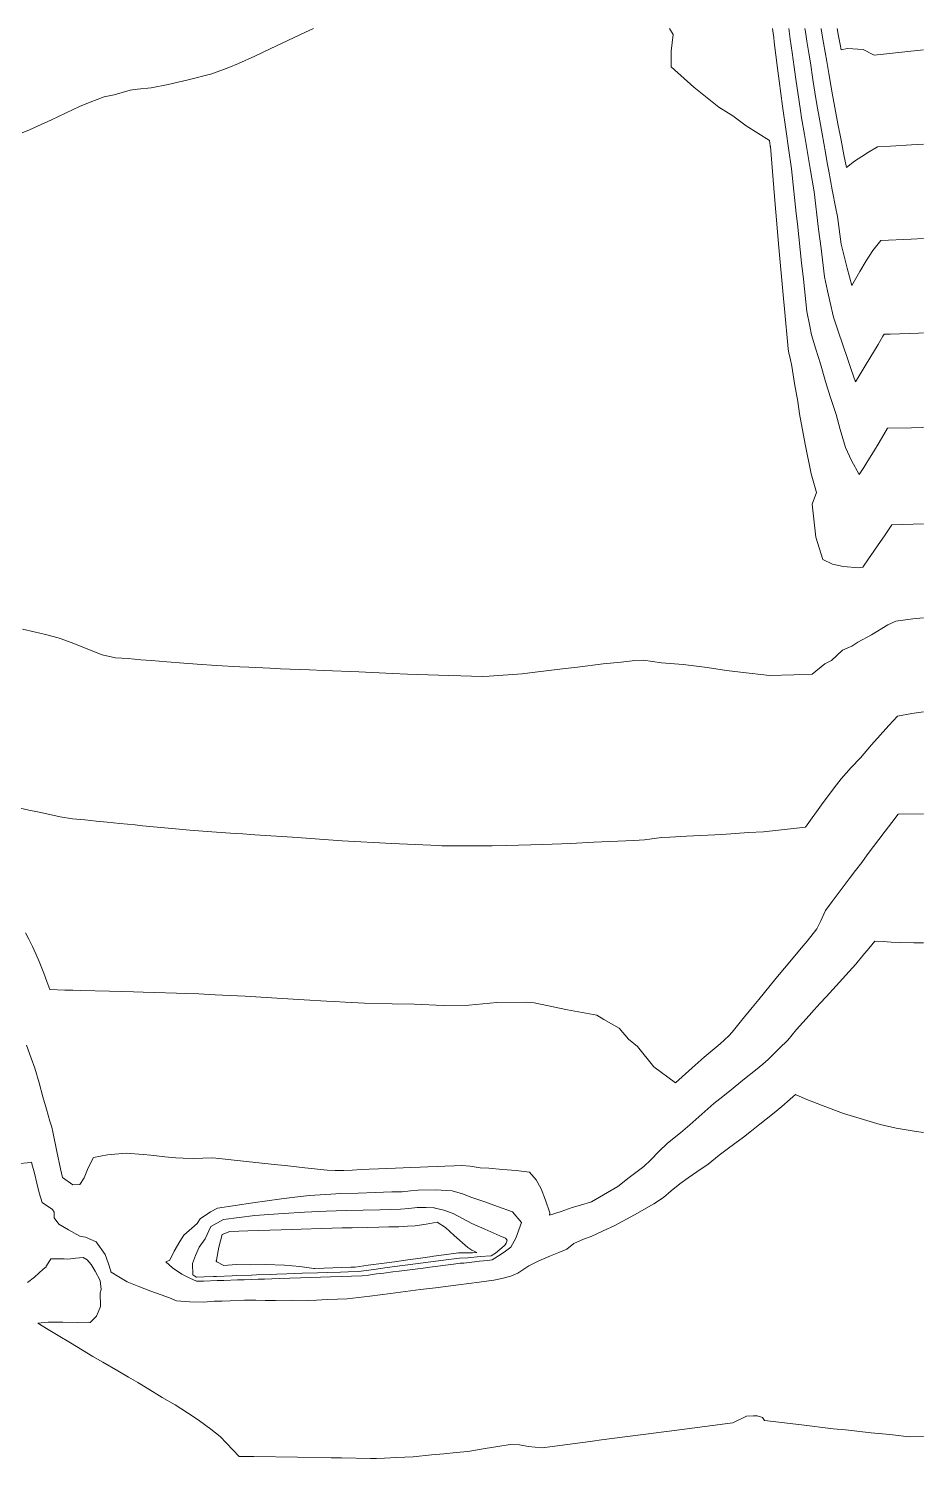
# Model space of a CAD drawing. Header units: inches. Extents: x 11351264 to 11356330, y 6702313 to 6706468.
# Drawn here: x 11356079.2 to 11356330.4, y 6706066.9 to 6706468.1 of the extents above; entities that cross this region are included whole.
import ezdxf

# ---------------------------------------------------------------- set-up
doc = ezdxf.new("R2010")
doc.units = ezdxf.units.IN
doc.header["$MEASUREMENT"] = 0
doc.layers.add('Shumate_Contours_clip1', color=7, linetype='Continuous', lineweight=0)

msp = doc.modelspace()

# ---------------------------------------------------------------- linework, layer by layer
at = {"layer": 'Shumate_Contours_clip1'}
for points, elevation in [([(11356159.15, 6706468.13), (11356156.9, 6706467.15), (11356146.99, 6706462.4), (11356142.66, 6706460.43), (11356138.08, 6706458.31), (11356135.41, 6706457.25), (11356130.62, 6706455.39), (11356123.95, 6706453.76), (11356118.31, 6706452.41), (11356113.53, 6706451.49), (11356109.7, 6706451.14), (11356107.71, 6706450.86), (11356105.42, 6706450.19), (11356103.2, 6706449.51), (11356100.4, 6706448.97), (11356096.42, 6706447.5), (11356093.49, 6706446.29), (11356085.61, 6706442.48), (11356081.68, 6706440.72), (11356079.4, 6706439.7), (11356077.32, 6706438.83)], 1390), ([(11356330.36, 6706329.19), (11356327.5, 6706329.08), (11356321.48, 6706328.88), (11356319.44, 6706325.81), (11356317.66, 6706323.24), (11356316.4, 6706321.45), (11356314.95, 6706319.33), (11356313.33, 6706316.99), (11356312.21, 6706316.8), (11356307.81, 6706317.17), (11356304.87, 6706317.82), (11356302.11, 6706319.1), (11356300.14, 6706325.37), (11356299.09, 6706334.67), (11356300.39, 6706337.9), (11356298.85, 6706343.16), (11356297.17, 6706351.53), (11356295.61, 6706359.99), (11356295.11, 6706363.47), (11356294.15, 6706368.52), (11356293.47, 6706373.41), (11356292.97, 6706375.59), (11356292.6, 6706377.04), (11356292.36, 6706378.22), (11356291.38, 6706389.5), (11356291.06, 6706392.42), (11356289.8, 6706406.69), (11356288.57, 6706421.01), (11356287.39, 6706435.01), (11356287.37, 6706435.15), (11356287.35, 6706435.26), (11356287.17, 6706436.74), (11356280.65, 6706440.82), (11356276.82, 6706443.6), (11356272.95, 6706446.12), (11356265.94, 6706451.65), (11356259.52, 6706457.37), (11356259.54, 6706461.83), (11356260.14, 6706466.47), (11356259.07, 6706468.13)], 1390), ([(11356330.36, 6706356.23), (11356330.04, 6706356.22), (11356327.05, 6706356.13), (11356320.27, 6706355.95), (11356317.92, 6706351.96), (11356316.36, 6706349.36), (11356314.79, 6706346.78), (11356313.63, 6706345), (11356312.32, 6706343.01), (11356310.17, 6706346.89), (11356308.51, 6706350.55), (11356307.04, 6706355.6), (11356305.88, 6706359.8), (11356304.44, 6706364.01), (11356303.56, 6706366.92), (11356302.87, 6706369.05), (11356301.43, 6706374.05), (11356300.16, 6706378.2), (11356298.99, 6706382.19), (11356298.47, 6706384.65), (11356297.68, 6706388.69), (11356296.7, 6706397.76), (11356296.13, 6706402.4), (11356295, 6706413.32), (11356294.65, 6706416.25), (11356293.36, 6706428.8), (11356292.52, 6706434.54), (11356291.82, 6706439.23), (11356290.83, 6706446.35), (11356289.87, 6706453.5), (11356289.54, 6706456.28), (11356288.95, 6706460.68), (11356288.51, 6706464.36), (11356288.33, 6706465.64), (11356288.16, 6706466.81), (11356288.01, 6706468.13)], 1392), ([(11356330.36, 6706382.74), (11356329.02, 6706382.69), (11356321.03, 6706382.4), (11356319.31, 6706382.34), (11356319.01, 6706381.82), (11356317.62, 6706379.51), (11356315.31, 6706375.66), (11356313.99, 6706373.46), (11356312.3, 6706370.66), (11356311.32, 6706369.03), (11356310.11, 6706372.48), (11356309.06, 6706375.5), (11356307.75, 6706379.37), (11356306.43, 6706383.25), (11356305.15, 6706387.14), (11356304.1, 6706391.64), (11356303.47, 6706394.49), (11356302.61, 6706398.42), (11356301.63, 6706406.44), (11356300.9, 6706411.8), (11356299.65, 6706422.28), (11356298.63, 6706428.26), (11356297.69, 6706433.94), (11356296.94, 6706438.41), (11356296.16, 6706443.08), (11356295.87, 6706445.14), (11356295.11, 6706450.15), (11356294.68, 6706453.31), (11356294.1, 6706457.26), (11356293.54, 6706461.45), (11356292.99, 6706465.13), (11356292.55, 6706468.13)], 1394), ([(11356330.36, 6706409.18), (11356326.91, 6706409.02), (11356318.38, 6706408.63), (11356316.18, 6706405.89), (11356314.26, 6706402.97), (11356312.48, 6706400), (11356310.24, 6706396.04), (11356308.98, 6706400.91), (11356308.22, 6706403.86), (11356307.3, 6706407.66), (11356306.25, 6706415.43), (11356305.8, 6706417.6), (11356304.79, 6706422.85), (11356303.81, 6706428.09), (11356303.38, 6706430.47), (11356302.86, 6706433.33), (11356301.91, 6706438.57), (11356301.24, 6706442.22), (11356300.41, 6706446.85), (11356299.89, 6706450.3), (11356299.32, 6706453.88), (11356298.65, 6706458.49), (11356298.2, 6706461.26), (11356297.66, 6706464.63), (11356297.25, 6706467.24), (11356297.11, 6706468.13)], 1396), ([(11356330.36, 6706435.69), (11356327.06, 6706435.5), (11356321.1, 6706435.13), (11356317.45, 6706434.92), (11356314.93, 6706433.44), (11356313.07, 6706432.27), (11356310.98, 6706430.91), (11356308.75, 6706429.11), (11356308.03, 6706432.73), (11356307.23, 6706436.81), (11356306.34, 6706441.39), (11356305.47, 6706445.98), (11356305.01, 6706448.47), (11356304.61, 6706450.58), (11356303.83, 6706455.5), (11356303.23, 6706458.9), (11356302.77, 6706461.51), (11356302.33, 6706464.12), (11356301.68, 6706467.94), (11356301.65, 6706468.13)], 1398), ([(11356330.36, 6706462.21), (11356325.95, 6706461.71), (11356316.5, 6706460.65), (11356313.45, 6706462.3), (11356309.09, 6706462.56), (11356307.26, 6706462.17), (11356306.99, 6706463.62), (11356306.56, 6706465.98), (11356306.17, 6706468.13)], 1400), ([(11356330.36, 6706302.74), (11356327.36, 6706302.46), (11356322.59, 6706301.86), (11356320.36, 6706300.76), (11356315.82, 6706298.03), (11356311.97, 6706295.93), (11356310.27, 6706294.85), (11356307.64, 6706293.65), (11356304.57, 6706290.76), (11356302.65, 6706289.82), (11356299.12, 6706287), (11356294.02, 6706286.78), (11356287.17, 6706286.57), (11356279.01, 6706287.51), (11356275.06, 6706287.97), (11356269.61, 6706288.86), (11356262.92, 6706289.71), (11356256.84, 6706290.13), (11356251.76, 6706290.89), (11356249.36, 6706290.76), (11356245.47, 6706290.3), (11356240.43, 6706289.9), (11356233.24, 6706288.96), (11356229.06, 6706288.46), (11356221.38, 6706287.49), (11356217.7, 6706287.08), (11356208.48, 6706286.41), (11356206.48, 6706286.29), (11356200.46, 6706286.5), (11356197.15, 6706286.58), (11356185.51, 6706286.94), (11356181.35, 6706287.17), (11356171.9, 6706287.64), (11356162.07, 6706288), (11356158, 6706288.18), (11356149.87, 6706288.46), (11356146.87, 6706288.61), (11356140.98, 6706288.91), (11356138.49, 6706289.04), (11356131.84, 6706289.42), (11356126.44, 6706289.8), (11356122.74, 6706290.04), (11356118, 6706290.38), (11356113.68, 6706290.75), (11356110.68, 6706291.02), (11356107.15, 6706291.33), (11356103.56, 6706291.5), (11356099.84, 6706292.38), (11356095.28, 6706294.17), (11356091.89, 6706295.58), (11356088.3, 6706296.88), (11356087.5, 6706297.12), (11356083.9, 6706298.1), (11356080.68, 6706298.88), (11356077.47, 6706299.59)], 1388), ([(11356330.36, 6706276.36), (11356327.14, 6706275.87), (11356323.09, 6706275.13), (11356320.61, 6706272.54), (11356315.79, 6706267.1), (11356312.66, 6706263.49), (11356310.12, 6706260.72), (11356307.24, 6706257.57), (11356305.98, 6706255.93), (11356302.23, 6706250.98), (11356297.24, 6706243.98), (11356285.47, 6706242.69), (11356281.23, 6706242.48), (11356273.8, 6706241.98), (11356263.81, 6706241.47), (11356259.19, 6706241.23), (11356256.82, 6706241.14), (11356252.09, 6706240.42), (11356249.06, 6706240.24), (11356237.83, 6706239.78), (11356231.36, 6706239.45), (11356223.56, 6706239.16), (11356213.28, 6706238.85), (11356209.29, 6706238.74), (11356197.49, 6706238.79), (11356195.13, 6706238.81), (11356194.28, 6706238.84), (11356181.09, 6706239.4), (11356167.19, 6706240.19), (11356153.27, 6706241.19), (11356142.69, 6706241.89), (11356139.35, 6706242.11), (11356137.11, 6706242.26), (11356131.89, 6706242.62), (11356128.06, 6706242.92), (11356124.41, 6706243.22), (11356119.33, 6706243.66), (11356115.22, 6706244), (11356111.12, 6706244.41), (11356109.12, 6706244.64), (11356104.76, 6706245.05), (11356101.21, 6706245.4), (11356098.13, 6706245.72), (11356094.96, 6706246.08), (11356091.52, 6706246.38), (11356087.98, 6706246.91), (11356084.3, 6706247.74), (11356081.63, 6706248.33), (11356079.22, 6706248.83), (11356076.84, 6706249.37)], 1386), ([(11356330.36, 6706247.8), (11356323.27, 6706247.66), (11356321.46, 6706245.33), (11356319.58, 6706242.89), (11356314.62, 6706236.24), (11356313.06, 6706234.1), (11356311.34, 6706231.89), (11356309.51, 6706229.48), (11356306.45, 6706225.42), (11356304.75, 6706223.16), (11356302.9, 6706220.62), (11356301.44, 6706217.59), (11356300.43, 6706215.53), (11356297.75, 6706212.04), (11356295.61, 6706209.48), (11356293.82, 6706207.31), (11356288.97, 6706201.53), (11356284.14, 6706195.68), (11356282.32, 6706193.4), (11356279.34, 6706189.78), (11356276.7, 6706186.46), (11356275.73, 6706185.47), (11356273.27, 6706183.24), (11356271.59, 6706181.77), (11356268.78, 6706179.43), (11356265.45, 6706176.47), (11356260.73, 6706172.26), (11356254.66, 6706176.76), (11356250.06, 6706182.46), (11356247.6, 6706184.53), (11356244.93, 6706187.57), (11356240.67, 6706190.03), (11356238.65, 6706191.23), (11356230.48, 6706192.77), (11356221.12, 6706194.7), (11356218.89, 6706194.94), (11356210.65, 6706194.78), (11356202.72, 6706194.05), (11356195.6, 6706193.93), (11356187.5, 6706194.35), (11356181.21, 6706194.47), (11356173.44, 6706194.65), (11356168.05, 6706194.95), (11356164.96, 6706195.1), (11356162.8, 6706195.22), (11356156.49, 6706195.57), (11356147.39, 6706196.15), (11356139.97, 6706196.57), (11356137.76, 6706196.68), (11356131.57, 6706196.99), (11356126.91, 6706197.2), (11356123.13, 6706197.34), (11356120.69, 6706197.44), (11356114.59, 6706197.63), (11356111.29, 6706197.73), (11356108.63, 6706197.79), (11356101.92, 6706197.99), (11356093.75, 6706198.19), (11356091.56, 6706198.24), (11356089.35, 6706198.31), (11356085.09, 6706198.45), (11356084.27, 6706200.73), (11356083.41, 6706203.03), (11356082.14, 6706206.35), (11356081.2, 6706208.46), (11356080.24, 6706210.54), (11356079.24, 6706212.57), (11356078.3, 6706214.37)], 1384), ([(11356330.36, 6706211.54), (11356327.72, 6706211.57), (11356324.05, 6706211.61), (11356321.32, 6706211.75), (11356319.06, 6706211.9), (11356316.71, 6706212.03), (11356315.02, 6706209.99), (11356313.34, 6706207.98), (11356311.4, 6706205.6), (11356308.61, 6706202.5), (11356306.79, 6706200.49), (11356304.98, 6706198.46), (11356303.06, 6706196.42), (11356301.4, 6706194.65), (11356299.67, 6706192.78), (11356298.28, 6706191.17), (11356294.74, 6706187.19), (11356292.27, 6706184.28), (11356289.85, 6706181.87), (11356286.8, 6706178.84), (11356285.25, 6706177.53), (11356283.27, 6706175.82), (11356280.14, 6706173.35), (11356275.91, 6706169.96), (11356273.17, 6706167.79), (11356271.53, 6706166.43), (11356269.88, 6706165), (11356267.31, 6706162.74), (11356264.75, 6706160.46), (11356262.18, 6706158.21), (11356258.5, 6706155.36), (11356256.13, 6706152.97), (11356253.83, 6706150.67), (11356251.84, 6706148.77), (11356247.79, 6706145.71), (11356244.57, 6706143.18), (11356240.54, 6706140.81), (11356237.23, 6706138.84), (11356234.06, 6706137.98), (11356231.79, 6706137.25), (11356228.67, 6706136.18), (11356225.36, 6706135.1), (11356225.46, 6706135.76), (11356224.29, 6706139.35), (11356223.05, 6706142.52), (11356221.62, 6706145.03), (11356219.75, 6706147.2), (11356216.02, 6706147.64), (11356212.19, 6706147.95), (11356208.39, 6706148.29), (11356205.92, 6706148.37), (11356203.1, 6706148.86), (11356200.82, 6706149.04), (11356198.65, 6706148.96), (11356196.03, 6706148.86), (11356193.86, 6706148.78), (11356191.25, 6706148.67), (11356189.08, 6706148.59), (11356186.46, 6706148.49), (11356184.3, 6706148.41), (11356182.14, 6706148.32), (11356179.52, 6706148.21), (11356177.35, 6706148.13), (11356174.74, 6706148), (11356172.54, 6706147.91), (11356169.96, 6706147.76), (11356167.69, 6706147.67), (11356165.18, 6706147.68), (11356162.94, 6706147.78), (11356156.72, 6706148.45), (11356151.21, 6706149.04), (11356148.12, 6706149.37), (11356139.51, 6706150.33), (11356130.91, 6706151.19), (11356128.12, 6706151.12), (11356125.33, 6706151.06), (11356122.54, 6706151.14), (11356120.52, 6706151.26), (11356117.4, 6706151.49), (11356113.47, 6706152), (11356111.28, 6706152.19), (11356106.54, 6706152.52), (11356101.34, 6706152.07), (11356097.34, 6706151.28), (11356095.89, 6706148.38), (11356094.76, 6706145.64), (11356093.53, 6706143.78), (11356091.59, 6706143.64), (11356088.66, 6706145.67), (11356088.15, 6706148.09), (11356087.13, 6706153.02), (11356085.97, 6706158.52), (11356085.64, 6706159.79), (11356085.15, 6706161.51), (11356084.21, 6706164.89), (11356083.2, 6706168.38), (11356082.1, 6706172.31), (11356080.9, 6706176.34), (11356079.89, 6706179.21), (11356078.54, 6706182.84)], 1382), ([(11356330.36, 6706158.36), (11356327.77, 6706158.69), (11356322.75, 6706159.58), (11356318.21, 6706160.6), (11356313.51, 6706161.96), (11356307.94, 6706163.69), (11356302.22, 6706165.82), (11356297.18, 6706167.79), (11356294.46, 6706168.98), (11356292.93, 6706167.66), (11356290.62, 6706165.67), (11356288.02, 6706163.45), (11356284.44, 6706160.65), (11356282.13, 6706158.83), (11356279.83, 6706157.01), (11356277.44, 6706155.24), (11356275.26, 6706153.61), (11356273.06, 6706151.94), (11356269.94, 6706149.48), (11356266.78, 6706147.32), (11356264.36, 6706145.65), (11356261.95, 6706143.97), (11356259.52, 6706141.93), (11356257.39, 6706140.1), (11356254.71, 6706138.28), (11356249.3, 6706135.18), (11356243.77, 6706132.26), (11356240.42, 6706130.75), (11356237.11, 6706129.17), (11356234.96, 6706128.43), (11356232.21, 6706127.21), (11356230.25, 6706125.63), (11356228.03, 6706124.62), (11356225.63, 6706123.68), (11356222.44, 6706122.35), (11356219.6, 6706120.93), (11356216.47, 6706118.81), (11356214.56, 6706117.97), (11356212.06, 6706117.38), (11356209.81, 6706116.88), (11356205.61, 6706116.34), (11356199.84, 6706115.6), (11356193.37, 6706114.77), (11356189.15, 6706114.24), (11356184.93, 6706113.71), (11356180.8, 6706113.14), (11356174.98, 6706112.42), (11356168.57, 6706111.67), (11356165.9, 6706111.55), (11356162.96, 6706111.42), (11356160.01, 6706111.3), (11356157.44, 6706111.22), (11356153.03, 6706111.23), (11356148.52, 6706111.22), (11356145.59, 6706111.18), (11356142.93, 6706111.23), (11356140.25, 6706111.24), (11356140.03, 6706111.24), (11356139.79, 6706111.23), (11356135.71, 6706111.11), (11356133.49, 6706111.03), (11356131.28, 6706110.96), (11356128.29, 6706110.68), (11356124.43, 6706110.84), (11356120.72, 6706111.13), (11356118.75, 6706111.89), (11356116.37, 6706112.79), (11356113.44, 6706113.76), (11356110.07, 6706115.09), (11356106.83, 6706116.45), (11356104.45, 6706117.79), (11356102.35, 6706119.16), (11356102.27, 6706119.2), (11356102.25, 6706119.39), (11356102.24, 6706119.43), (11356101.49, 6706121.75), (11356100.66, 6706124.06), (11356098.16, 6706127.65), (11356095.11, 6706128.94), (11356093.59, 6706129.23), (11356090.35, 6706131.01), (11356087.69, 6706132.57), (11356086.38, 6706134.37), (11356086.3, 6706135.97), (11356085.88, 6706136.68), (11356082.96, 6706138.65), (11356082.17, 6706141.36), (11356081.47, 6706144.13), (11356080.79, 6706146.92), (11356080.09, 6706149.55), (11356080.05, 6706149.71), (11356079.97, 6706149.99), (11356079.65, 6706149.95), (11356075.83, 6706149.49)], 1380), ([(11356330.36, 6706073.05), (11356326.36, 6706072.96), (11356320.9, 6706073.57), (11356315.66, 6706074.04), (11356308.53, 6706074.87), (11356305.04, 6706075.19), (11356296.14, 6706076.27), (11356285.71, 6706077.53), (11356285.19, 6706078.34), (11356283.65, 6706078.86), (11356282.66, 6706078.85), (11356280.7, 6706078.76), (11356276.82, 6706076.84), (11356268.96, 6706075.81), (11356261.9, 6706074.88), (11356254.62, 6706073.93), (11356253.95, 6706073.85), (11356250.97, 6706073.46), (11356247.32, 6706072.99), (11356243.68, 6706072.52), (11356240.03, 6706072.05), (11356237.51, 6706071.72), (11356233.97, 6706071.25), (11356230.44, 6706070.77), (11356226.91, 6706070.29), (11356223.38, 6706069.82), (11356219.41, 6706070.21), (11356216.94, 6706070.72), (11356214.33, 6706070.78), (11356210.85, 6706070.2), (11356207.36, 6706069.64), (11356202.46, 6706068.8), (11356199.21, 6706068.53), (11356195.72, 6706068.19), (11356192.23, 6706067.85), (11356187.16, 6706067.34), (11356184.82, 6706067.21), (11356182.48, 6706067.08), (11356179.03, 6706066.89), (11356176.87, 6706066.87), (11356175.19, 6706066.87), (11356166.96, 6706067), (11356164.1, 6706067.03), (11356154.66, 6706067.18), (11356142.36, 6706067.37), (11356138.26, 6706067.44), (11356132.94, 6706073.06), (11356130.33, 6706075.07), (11356127.16, 6706077.4), (11356125.36, 6706078.62), (11356120.35, 6706081.94), (11356116.65, 6706084), (11356112.48, 6706086.57), (11356109.86, 6706088.14), (11356107.24, 6706089.71), (11356104.19, 6706091.48), (11356100.02, 6706093.89), (11356097.16, 6706095.51), (11356094.34, 6706097.23), (11356090.89, 6706099.28), (11356087.43, 6706101.35), (11356084.61, 6706103.06), (11356081.73, 6706104.8), (11356084.67, 6706105.14), (11356088.73, 6706105.11), (11356092.76, 6706105.05), (11356095.95, 6706105.13), (11356096.32, 6706105.02), (11356096.38, 6706105), (11356096.48, 6706105.04), (11356098.23, 6706106.79), (11356099.31, 6706109.46), (11356099.25, 6706113.37), (11356099.56, 6706114.3), (11356099.28, 6706116.84), (11356097.83, 6706119.43), (11356096.76, 6706121.33), (11356095.64, 6706122.62), (11356094.48, 6706123.28), (11356092.38, 6706123.1), (11356090.2, 6706122.82), (11356089.19, 6706122.9), (11356085.4, 6706122.9), (11356084.18, 6706120.89), (11356084.12, 6706120.8), (11356084.06, 6706120.65), (11356083.29, 6706119.93), (11356080.8, 6706117.73), (11356078.86, 6706116.22)], 1378)]:
    msp.add_lwpolyline(points, dxfattribs=dict(at, elevation=elevation))
for points, elevation in [([(11356117.65, 6706122), (11356119.59, 6706120.37), (11356122.16, 6706118.55), (11356124.43, 6706117.41), (11356126.3, 6706116.59), (11356128.27, 6706116.61), (11356132.07, 6706116.77), (11356133.98, 6706116.83), (11356137.85, 6706116.96), (11356139.65, 6706117.02), (11356143.65, 6706117.15), (11356145.35, 6706117.21), (11356149.47, 6706117.34), (11356152.52, 6706117.45), (11356155.47, 6706117.54), (11356158.17, 6706117.63), (11356161.12, 6706117.73), (11356163.88, 6706117.81), (11356166.91, 6706117.91), (11356169.85, 6706118.01), (11356172.79, 6706118.13), (11356174.6, 6706118.32), (11356176.87, 6706118.62), (11356178.86, 6706118.88), (11356181.37, 6706119.2), (11356183.22, 6706119.45), (11356185.47, 6706119.73), (11356187.67, 6706120.01), (11356189.91, 6706120.3), (11356191.79, 6706120.54), (11356194.04, 6706120.83), (11356196.2, 6706121.1), (11356198.45, 6706121.38), (11356200.36, 6706121.62), (11356201.38, 6706121.69), (11356203.6, 6706121.94), (11356205.74, 6706122.18), (11356208.02, 6706122.44), (11356209.31, 6706122.62), (11356211.86, 6706124.17), (11356213.02, 6706125.05), (11356214.53, 6706126.14), (11356215.99, 6706128.65), (11356217.55, 6706133.04), (11356215.05, 6706136.08), (11356210.77, 6706137.58), (11356207.25, 6706138.85), (11356203.55, 6706140.1), (11356200.94, 6706141.08), (11356198.05, 6706141.98), (11356193.4, 6706142.22), (11356188.48, 6706142.18), (11356186.4, 6706141.95), (11356183.99, 6706141.72), (11356181.17, 6706141.64), (11356176.42, 6706141.48), (11356171.67, 6706141.34), (11356166.79, 6706141.19), (11356164.02, 6706141.04), (11356157.98, 6706140.65), (11356153.93, 6706140.16), (11356150.15, 6706139.7), (11356142.11, 6706138.6), (11356132.17, 6706137.1), (11356130.26, 6706136.04), (11356127.31, 6706134.13), (11356126.44, 6706132.82), (11356122.75, 6706129.52), (11356121.62, 6706127.71), (11356120.07, 6706125.01), (11356118.85, 6706122.47)], 1380), ([(11356125.14, 6706121.53), (11356125.24, 6706118.43), (11356125.82, 6706118), (11356126.3, 6706117.74), (11356128.42, 6706117.81), (11356131.04, 6706117.93), (11356131.88, 6706117.96), (11356136.34, 6706118.12), (11356137.51, 6706118.16), (11356141.71, 6706118.31), (11356143.17, 6706118.36), (11356147.14, 6706118.5), (11356148.86, 6706118.56), (11356151.67, 6706118.66), (11356155.98, 6706118.81), (11356160.31, 6706118.95), (11356163.14, 6706119.04), (11356166.72, 6706119.14), (11356168.89, 6706119.22), (11356171.8, 6706119.36), (11356176.05, 6706119.89), (11356179.8, 6706120.4), (11356184.11, 6706120.98), (11356187.74, 6706121.45), (11356192.12, 6706122.04), (11356195.65, 6706122.49), (11356200.09, 6706123.08), (11356202.43, 6706123.14), (11356205.93, 6706123.49), (11356209.03, 6706123.75), (11356210.25, 6706124.44), (11356212.66, 6706126.5), (11356212.93, 6706126.78), (11356213.23, 6706127.27), (11356213.53, 6706128.13), (11356213.02, 6706128.66), (11356211.48, 6706129.33), (11356207.22, 6706131.22), (11356203.55, 6706132.8), (11356200.94, 6706134.23), (11356198.33, 6706135.57), (11356195.72, 6706136.5), (11356193.3, 6706137.09), (11356193.14, 6706137.19), (11356192.96, 6706137.17), (11356190.73, 6706137.3), (11356188.21, 6706137.27), (11356185.94, 6706137.04), (11356183.54, 6706136.8), (11356180.63, 6706136.73), (11356177.8, 6706136.66), (11356173.06, 6706136.54), (11356168.38, 6706136.43), (11356165.52, 6706136.33), (11356162.7, 6706136.23), (11356156.59, 6706135.93), (11356150.68, 6706135.64), (11356146.58, 6706135.34), (11356142.71, 6706134.99), (11356133.88, 6706133.87), (11356130.31, 6706131.98), (11356128.74, 6706128.48), (11356127.04, 6706126.17), (11356126.04, 6706123.82)], 1378), ([(11356131.86, 6706122.3), (11356131.86, 6706122.22), (11356131.98, 6706122.05), (11356133.95, 6706120.99), (11356137.46, 6706121.24), (11356141.43, 6706121.21), (11356145.71, 6706121.27), (11356151.04, 6706121.14), (11356153.18, 6706120.91), (11356155.29, 6706120.68), (11356159.25, 6706120.16), (11356159.47, 6706120.17), (11356159.49, 6706120.17), (11356162.03, 6706120.26), (11356164.58, 6706120.35), (11356167.13, 6706120.44), (11356169.66, 6706120.51), (11356170.83, 6706120.57), (11356174.47, 6706121.07), (11356177.51, 6706121.48), (11356178.24, 6706121.58), (11356181.86, 6706122.08), (11356185, 6706122.51), (11356185.58, 6706122.59), (11356189.19, 6706123.09), (11356192.44, 6706123.54), (11356192.87, 6706123.59), (11356196.46, 6706124.09), (11356199.82, 6706124.55), (11356203.46, 6706124.56), (11356203.74, 6706124.59), (11356204.97, 6706124.68), (11356204.39, 6706124.89), (11356203.55, 6706125.32), (11356202.44, 6706126.02), (11356198.62, 6706129.47), (11356196.19, 6706131.65), (11356193.89, 6706133.16), (11356190.74, 6706132.62), (11356187.64, 6706132.14), (11356185.49, 6706132.07), (11356183.09, 6706131.88), (11356180.27, 6706131.82), (11356177.46, 6706131.77), (11356174.44, 6706131.71), (11356169.99, 6706131.61), (11356167.18, 6706131.55), (11356164.37, 6706131.49), (11356161.37, 6706131.42), (11356155.72, 6706131.23), (11356150.07, 6706131.04), (11356143.7, 6706130.85), (11356140.73, 6706130.78), (11356135.67, 6706130.51), (11356133.47, 6706129.73), (11356132.56, 6706126.14), (11356131.91, 6706122.47), (11356131.89, 6706122.4)], 1376)]:
    msp.add_lwpolyline(points, close=True, dxfattribs=dict(at, elevation=elevation))

doc.saveas('drawing.dxf')
